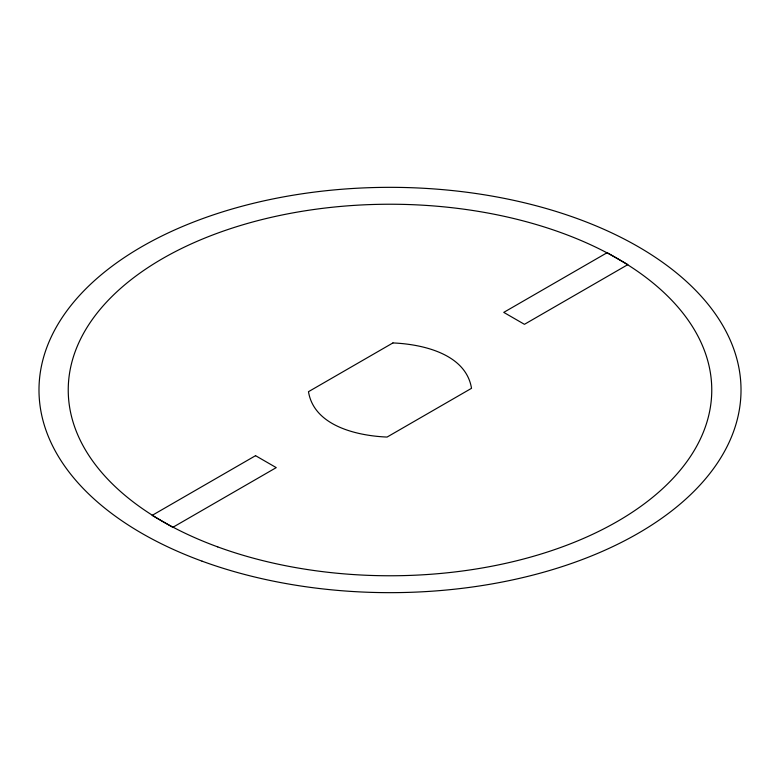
<?xml version="1.0" encoding="UTF-8"?>
<svg xmlns="http://www.w3.org/2000/svg" width="780" height="780" viewBox="0 0 780 780"><rect width="100%" height="100%" fill="white"/><g stroke="black" fill="none" stroke-linecap="round" stroke-linejoin="round"><path stroke-width="1.17" d="M392.925 342.937L308.48 391.687C314.087 426.212 357.659 435.835 387.075 437.063L471.52 388.313C465.913 353.788 422.341 344.165 392.925 342.937M255.557 455.676L152.139 515.385L172.828 527.329L276.247 467.62L255.557 455.676M607.172 252.671L503.753 312.38L524.443 324.324L627.861 264.615L607.172 252.671M202.059 561.161A351.019 202.663 0 0 0 740.717 398.385A351.019 202.663 0 0 0 227.224 210.444A351.019 202.663 0 0 0 202.059 561.161M217.727 546.897A321.76 185.767 0 0 0 711.487 397.693A321.76 185.767 0 0 0 240.796 225.41A321.76 185.767 0 0 0 217.727 546.897"/></g></svg>
